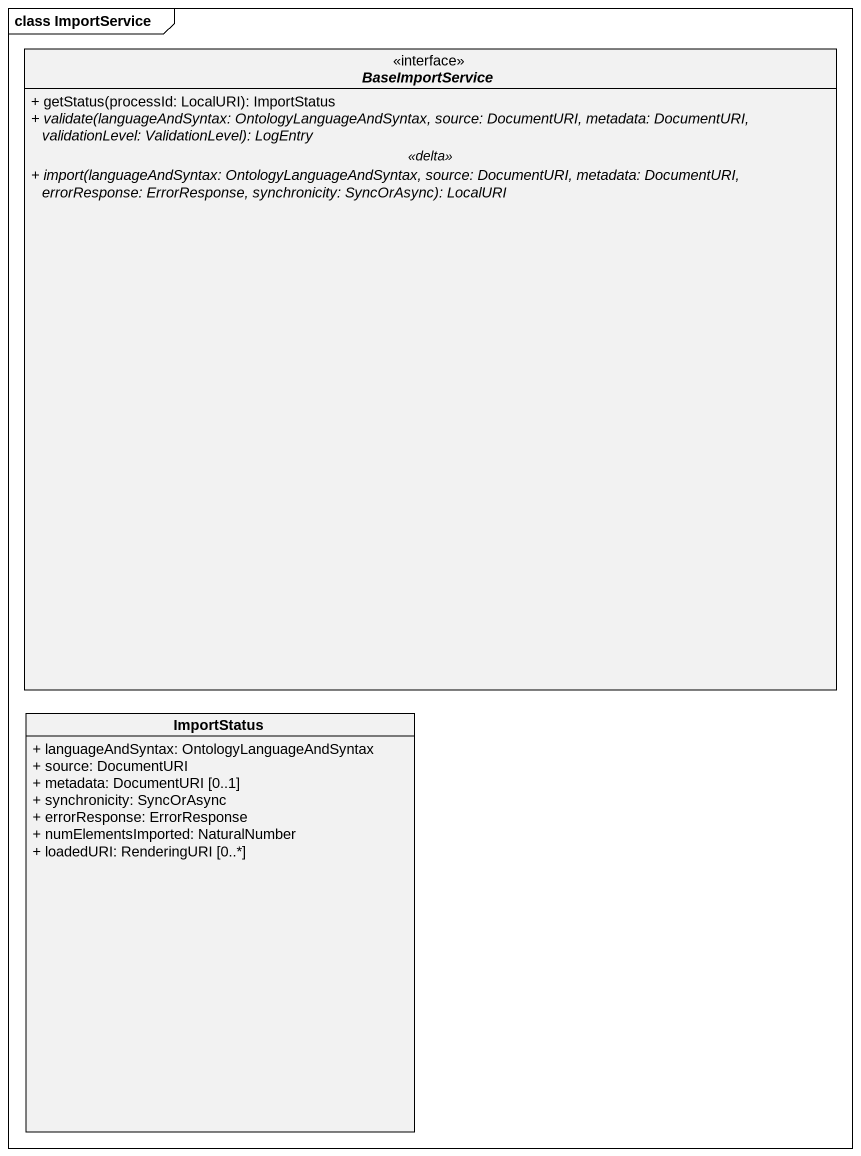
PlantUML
@startuml
mainframe class ImportService
hide circle
hide empty members
skinparam classAttributeIconSize 0
interface BaseImportService <<interface>> {
  + getStatus(processId: LocalURI): ImportStatus
  {abstract} + validate(languageAndSyntax: OntologyLanguageAndSyntax, source: DocumentURI, metadata: DocumentURI, validationLevel: ValidationLevel): LogEntry
  .. <<delta>> ..
  {abstract} + import(languageAndSyntax: OntologyLanguageAndSyntax, source: DocumentURI, metadata: DocumentURI, errorResponse: ErrorResponse, synchronicity: SyncOrAsync): LocalURI
}
class ImportStatus {
  + languageAndSyntax: OntologyLanguageAndSyntax
  + source: DocumentURI
  + metadata: DocumentURI [0..1]
  + synchronicity: SyncOrAsync
  + errorResponse: ErrorResponse
  + numElementsImported: NaturalNumber
  + loadedURI: RenderingURI [0..*]
}
@enduml
